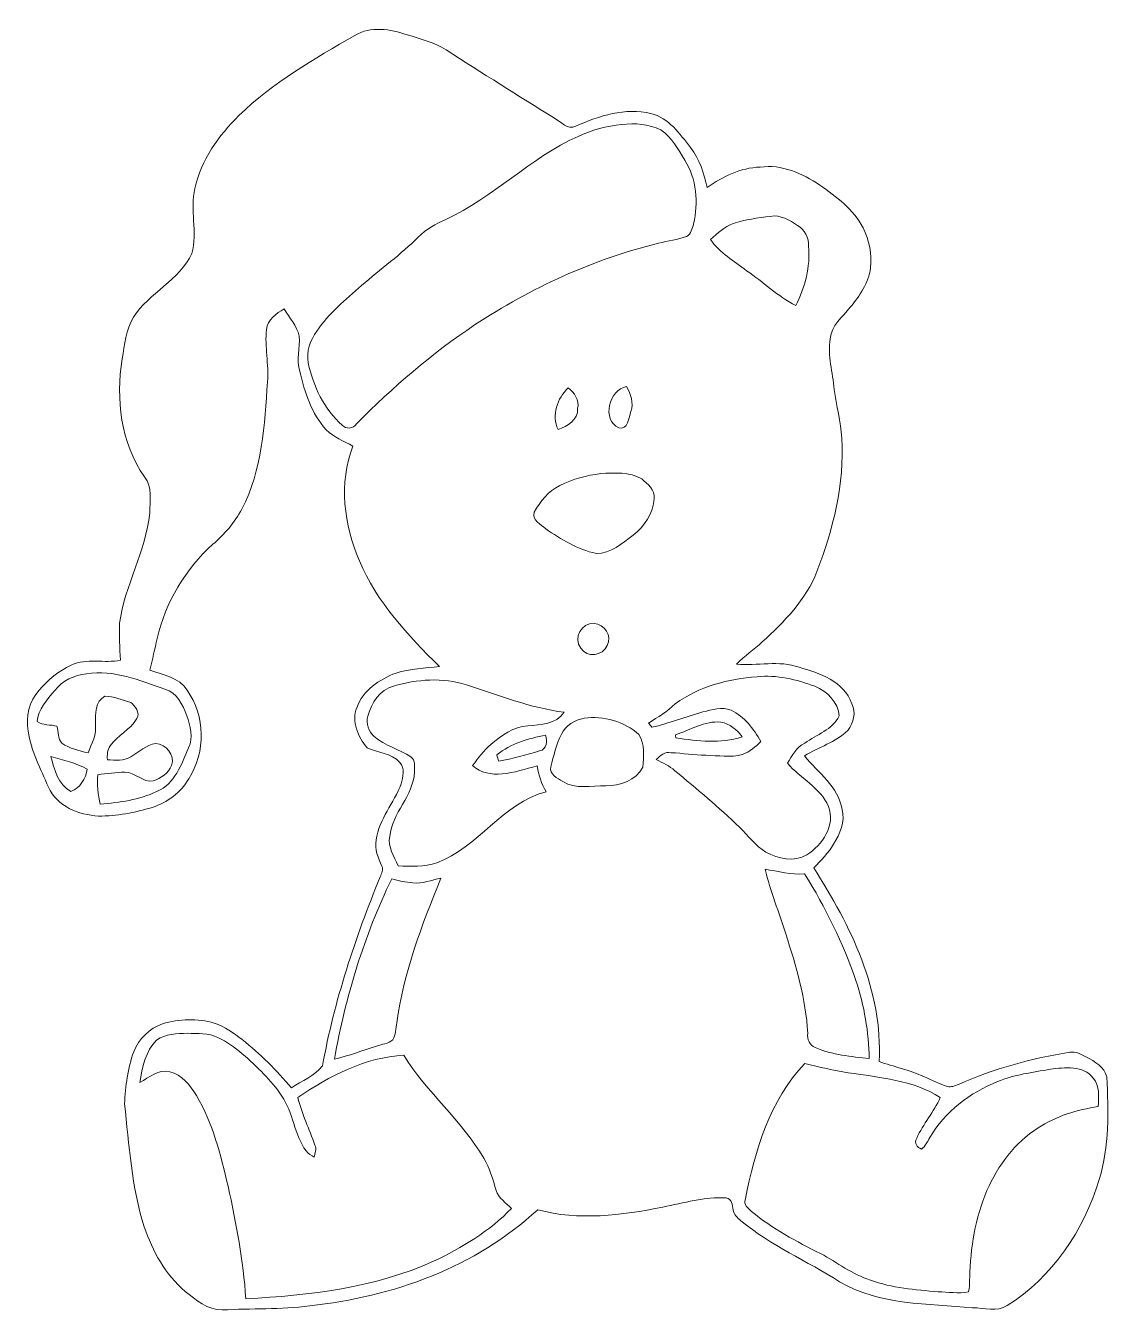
# Model space of a CAD drawing. Header units: centimetres. Extents: x -13.8 to 13.7, y -16.3 to 16.3.
import ezdxf

# ---------------------------------------------------------------- set-up
doc = ezdxf.new("R2010")
doc.units = ezdxf.units.CM
doc.header["$MEASUREMENT"] = 0
doc.layers.add('Layer 1', color=7, linetype='Continuous')

msp = doc.modelspace()

# ---------------------------------------------------------------- linework, layer by layer
at = {"layer": 'Layer 1', "color": 251, "lineweight": 9}
for points, knots in [([(-5.40317, 16.09006), (-4.99818, 16.3356), (-4.50077, 16.24493), (-4.07461, 16.10877), (-4.07461, 16.10877), (-3.73947, 15.99624), (-3.38352, 15.92214), (-3.08613, 15.72106), (-3.08613, 15.72106), (-2.17243, 15.13898), (-1.25556, 14.56183), (-0.33623, 13.98892), (-0.33623, 13.98892), (-0.1683, 13.90672), (0.00138, 13.67706), (0.20776, 13.79031), (0.20776, 13.79031), (0.80007, 14.04819), (1.46329, 14.26691), (2.11099, 14.10992), (2.11099, 14.10992), (2.56714, 13.99809), (2.84724, 13.59487), (3.11782, 13.24562), (3.11782, 13.24562), (3.35065, 12.9514), (3.45861, 12.58769), (3.54292, 12.22785), (3.54292, 12.22785), (3.93415, 12.51466), (4.39205, 12.73233), (4.88489, 12.74891), (4.88489, 12.74891), (5.43028, 12.82828), (5.95521, 12.58663), (6.3983, 12.29241), (6.3983, 12.29241), (6.82552, 12.00384), (7.25626, 11.67258), (7.50109, 11.20586), (7.50109, 11.20586), (7.65737, 10.894), (7.7258, 10.53805), (7.69123, 10.19021), (7.69123, 10.19021), (7.63585, 9.81027), (7.40866, 9.48642), (7.17441, 9.19396), (7.17441, 9.19396), (6.97792, 8.9502), (6.68758, 8.73219), (6.66677, 8.39422), (6.66677, 8.39422), (6.59304, 7.96136), (6.73168, 7.53979), (6.76413, 7.11152), (6.76413, 7.11152), (6.81881, 6.69736), (6.93911, 6.29272), (6.9564, 5.87397), (6.9564, 5.87397), (7.03436, 4.71333), (6.73662, 3.5654), (6.32775, 2.48942), (6.32775, 2.48942), (6.05046, 1.77293), (5.49519, 1.21554), (4.94098, 0.70331), (4.94098, 0.70331), (4.73213, 0.50611), (4.4873, 0.34983), (4.2901, 0.14028), (4.2901, 0.14028), (4.8168, 0.09371), (5.3629, 0.24399), (5.87372, 0.0602), (5.87372, 0.0602), (6.3983, -0.08162), (7.01707, -0.30034), (7.21287, -0.86302), (7.21287, -0.86302), (7.32646, -1.08951), (7.25485, -1.3488), (7.11444, -1.54212), (7.11444, -1.54212), (6.80435, -1.84657), (6.37255, -1.95981), (6.01201, -2.18876), (6.01201, -2.18876), (6.35667, -2.61174), (6.87314, -2.96664), (6.96627, -3.54378), (6.96627, -3.54378), (7.04847, -3.8567), (6.90877, -4.16326), (6.75073, -4.42467), (6.75073, -4.42467), (6.62479, -4.65821), (6.42476, -4.83671), (6.24661, -5.02898), (6.24661, -5.02898), (7.18394, -6.48983), (8.00591, -8.15565), (7.90502, -9.93858), (7.90502, -9.93858), (8.28002, -10.07476), (8.67513, -10.15448), (9.03884, -10.32276), (9.03884, -10.32276), (9.23993, -10.40178), (9.43007, -10.50973), (9.63786, -10.57217), (9.63786, -10.57217), (9.73417, -10.60463), (9.82907, -10.55312), (9.91726, -10.51961), (9.91726, -10.51961), (10.81896, -10.12379), (11.77605, -9.85956), (12.7476, -9.70716), (12.7476, -9.70716), (12.9, -9.67577), (13.0404, -9.76149), (13.17093, -9.82746), (13.17093, -9.82746), (13.38224, -9.94247), (13.62354, -10.07687), (13.68387, -10.33228), (13.68387, -10.33228), (13.73432, -11.19977), (13.74807, -12.09194), (13.49372, -12.93226), (13.49372, -12.93226), (13.10461, -14.21849), (12.30733, -15.41158), (11.15904, -16.13407), (11.15904, -16.13407), (10.89692, -16.30199), (10.5706, -16.18698), (10.28027, -16.18663), (10.28027, -16.18663), (9.14609, -16.08292), (7.91913, -16.12842), (6.90348, -15.53011), (6.90348, -15.53011), (6.07763, -14.99812), (5.15652, -14.61254), (4.39735, -13.97965), (4.39735, -13.97965), (4.30915, -13.90733), (4.21496, -13.82232), (4.20261, -13.70202), (4.20261, -13.70202), (4.18145, -13.58701), (4.16804, -13.42332), (4.02376, -13.4011), (4.02376, -13.4011), (3.4766, -13.36617), (2.94567, -13.53022), (2.41474, -13.63428), (2.41474, -13.63428), (1.37404, -13.84242), (0.28008, -13.986), (-0.76062, -13.6992), (-0.76062, -13.6992), (-2.33048, -15.16005), (-4.44115, -15.91676), (-6.54723, -16.1383), (-6.54723, -16.1383), (-7.28418, -16.23602), (-8.02925, -16.19898), (-8.76973, -16.24378), (-8.76973, -16.24378), (-9.14121, -16.2466), (-9.43613, -15.99049), (-9.70812, -15.77177), (-9.70812, -15.77177), (-10.21471, -15.34632), (-10.53256, -14.74659), (-10.74987, -14.13241), (-10.74987, -14.13241), (-11.06631, -13.12135), (-11.12981, -12.05772), (-11.24835, -11.01173), (-11.24835, -11.01173), (-11.2166, -10.56759), (-11.17462, -10.11356), (-11.01163, -9.69482), (-11.01163, -9.69482), (-10.88463, -9.36708), (-10.6137, -9.10215), (-10.28315, -8.9822), (-10.28315, -8.9822), (-9.8577, -8.85274), (-9.39697, -8.8485), (-8.96799, -8.96562), (-8.96799, -8.96562), (-8.70482, -9.05205), (-8.47693, -9.2161), (-8.26067, -9.38543), (-8.26067, -9.38543), (-7.79924, -9.74526), (-7.39108, -10.16754), (-7.00972, -10.60992), (-7.00972, -10.60992), (-6.74479, -10.43036), (-6.42729, -10.30794), (-6.22338, -10.05324), (-6.22338, -10.05324), (-5.92317, -8.40365), (-5.39435, -6.80415), (-4.75688, -5.25581), (-4.75688, -5.25581), (-4.72725, -5.17044), (-4.67151, -5.0766), (-4.71243, -4.98594), (-4.71243, -4.98594), (-4.80204, -4.77674), (-4.91458, -4.55414), (-4.85672, -4.31919), (-4.85672, -4.31919), (-4.78616, -3.78967), (-4.41116, -3.38433), (-4.22631, -2.89926), (-4.22631, -2.89926), (-4.18821, -2.72322), (-4.11941, -2.4985), (-4.26123, -2.35316), (-4.26123, -2.35316), (-4.47078, -2.10621), (-4.82038, -2.10974), (-5.09167, -1.97992), (-5.09167, -1.97992), (-5.32486, -1.71145), (-5.48502, -1.31705), (-5.35308, -0.96462), (-5.35308, -0.96462), (-5.19115, -0.52824), (-4.77876, -0.24214), (-4.35613, -0.08797), (-4.35613, -0.08797), (-4.00018, 0.02703), (-3.62094, 0.03303), (-3.25299, 0.08313), (-3.25299, 0.08313), (-4.06085, 0.86453), (-4.84049, 1.71578), (-5.28605, 2.76283), (-5.28605, 2.76283), (-5.68081, 3.66911), (-5.8124, 4.73274), (-5.45009, 5.67077), (-5.45009, 5.67077), (-5.68222, 5.79672), (-5.93481, 5.89408), (-6.12601, 6.08282), (-6.12601, 6.08282), (-6.50208, 6.49204), (-6.67211, 7.03849), (-6.797, 7.56766), (-6.797, 7.56766), (-6.90389, 7.85977), (-6.77689, 8.16526), (-6.81534, 8.46267), (-6.81534, 8.46267), (-6.87249, 8.72371), (-7.06581, 8.92691), (-7.19387, 9.15341), (-7.19387, 9.15341), (-7.39601, 9.03416), (-7.61121, 8.8807), (-7.64508, 8.62917), (-7.64508, 8.62917), (-7.69023, 8.18855), (-7.5844, 7.74722), (-7.6165, 7.30519), (-7.6165, 7.30519), (-7.69446, 6.21158), (-7.74597, 5.06294), (-8.27231, 4.07375), (-8.27231, 4.07375), (-8.44765, 3.72697), (-8.71364, 3.43628), (-9.00327, 3.18122), (-9.00327, 3.18122), (-9.70636, 2.5561), (-10.20166, 1.70732), (-10.41826, 0.79327), (-10.41826, 0.79327), (-10.48388, 0.52516), (-10.53291, 0.25281), (-10.60523, -0.01354), (-10.60523, -0.01354), (-10.27221, -0.13066), (-9.86158, -0.19557), (-9.6605, -0.51977), (-9.6605, -0.51977), (-9.18777, -1.16535), (-9.18248, -2.09916), (-9.61887, -2.76555), (-9.61887, -2.76555), (-9.81395, -3.12221), (-10.16426, -3.36775), (-10.54456, -3.49333), (-10.54456, -3.49333), (-10.98588, -3.62774), (-11.4459, -3.71453), (-11.9084, -3.71559), (-11.9084, -3.71559), (-12.40899, -3.6856), (-12.95967, -3.46511), (-13.17628, -2.97899), (-13.17628, -2.97899), (-13.38336, -2.52179), (-13.61196, -2.06388), (-13.69486, -1.56364), (-13.69486, -1.56364), (-13.75519, -1.19816), (-13.67123, -0.7967), (-13.41335, -0.52118), (-13.41335, -0.52118), (-13.18933, -0.25977), (-12.9191, -0.02835), (-12.6016, 0.11135), (-12.6016, 0.11135), (-12.2072, 0.30538), (-11.76199, 0.15474), (-11.34748, 0.2387), (-11.34748, 0.2387), (-11.37006, 0.55267), (-11.38734, 0.8677), (-11.37217, 1.18203), (-11.37217, 1.18203), (-11.24482, 2.14405), (-10.70295, 3.00236), (-10.60735, 3.97038), (-10.60735, 3.97038), (-10.61264, 4.27413), (-10.52798, 4.63361), (-10.73788, 4.89078), (-10.73788, 4.89078), (-11.34924, 5.74874), (-11.46919, 6.86704), (-11.30691, 7.88551), (-11.30691, 7.88551), (-11.24059, 8.24289), (-11.21942, 8.62458), (-11.0201, 8.94033), (-11.0201, 8.94033), (-10.62393, 9.56615), (-9.84888, 9.87236), (-9.53632, 10.56133), (-9.53632, 10.56133), (-9.38603, 11.09791), (-9.59488, 11.67046), (-9.46259, 12.21057), (-9.46259, 12.21057), (-9.30631, 12.93129), (-8.85722, 13.54583), (-8.34322, 14.05736), (-8.34322, 14.05736), (-7.48315, 14.89309), (-6.43293, 15.4914), (-5.40317, 16.09006), (-5.40317, 16.09006), (-5.40317, 16.09006), (-5.40317, 16.09006), (-5.40317, 16.09006)], [0, 0, 0, 0, 0.01075269, 0.01075269, 0.01075269, 0.01075269, 0.02150538, 0.02150538, 0.02150538, 0.02150538, 0.03225806, 0.03225806, 0.03225806, 0.03225806, 0.04301075, 0.04301075, 0.04301075, 0.04301075, 0.05376344, 0.05376344, 0.05376344, 0.05376344, 0.06451613, 0.06451613, 0.06451613, 0.06451613, 0.07526882, 0.07526882, 0.07526882, 0.07526882, 0.08602151, 0.08602151, 0.08602151, 0.08602151, 0.09677419, 0.09677419, 0.09677419, 0.09677419, 0.10752688, 0.10752688, 0.10752688, 0.10752688, 0.11827957, 0.11827957, 0.11827957, 0.11827957, 0.12903226, 0.12903226, 0.12903226, 0.12903226, 0.13978495, 0.13978495, 0.13978495, 0.13978495, 0.15053763, 0.15053763, 0.15053763, 0.15053763, 0.16129032, 0.16129032, 0.16129032, 0.16129032, 0.17204301, 0.17204301, 0.17204301, 0.17204301, 0.1827957, 0.1827957, 0.1827957, 0.1827957, 0.19354839, 0.19354839, 0.19354839, 0.19354839, 0.20430108, 0.20430108, 0.20430108, 0.20430108, 0.21505376, 0.21505376, 0.21505376, 0.21505376, 0.22580645, 0.22580645, 0.22580645, 0.22580645, 0.23655914, 0.23655914, 0.23655914, 0.23655914, 0.24731183, 0.24731183, 0.24731183, 0.24731183, 0.25806452, 0.25806452, 0.25806452, 0.25806452, 0.2688172, 0.2688172, 0.2688172, 0.2688172, 0.27956989, 0.27956989, 0.27956989, 0.27956989, 0.29032258, 0.29032258, 0.29032258, 0.29032258, 0.30107527, 0.30107527, 0.30107527, 0.30107527, 0.31182796, 0.31182796, 0.31182796, 0.31182796, 0.32258065, 0.32258065, 0.32258065, 0.32258065, 0.33333333, 0.33333333, 0.33333333, 0.33333333, 0.34408602, 0.34408602, 0.34408602, 0.34408602, 0.35483871, 0.35483871, 0.35483871, 0.35483871, 0.3655914, 0.3655914, 0.3655914, 0.3655914, 0.37634409, 0.37634409, 0.37634409, 0.37634409, 0.38709677, 0.38709677, 0.38709677, 0.38709677, 0.39784946, 0.39784946, 0.39784946, 0.39784946, 0.40860215, 0.40860215, 0.40860215, 0.40860215, 0.41935484, 0.41935484, 0.41935484, 0.41935484, 0.43010753, 0.43010753, 0.43010753, 0.43010753, 0.44086022, 0.44086022, 0.44086022, 0.44086022, 0.4516129, 0.4516129, 0.4516129, 0.4516129, 0.46236559, 0.46236559, 0.46236559, 0.46236559, 0.47311828, 0.47311828, 0.47311828, 0.47311828, 0.48387097, 0.48387097, 0.48387097, 0.48387097, 0.49462366, 0.49462366, 0.49462366, 0.49462366, 0.50537634, 0.50537634, 0.50537634, 0.50537634, 0.51612903, 0.51612903, 0.51612903, 0.51612903, 0.52688172, 0.52688172, 0.52688172, 0.52688172, 0.53763441, 0.53763441, 0.53763441, 0.53763441, 0.5483871, 0.5483871, 0.5483871, 0.5483871, 0.55913978, 0.55913978, 0.55913978, 0.55913978, 0.56989247, 0.56989247, 0.56989247, 0.56989247, 0.58064516, 0.58064516, 0.58064516, 0.58064516, 0.59139785, 0.59139785, 0.59139785, 0.59139785, 0.60215054, 0.60215054, 0.60215054, 0.60215054, 0.61290323, 0.61290323, 0.61290323, 0.61290323, 0.62365591, 0.62365591, 0.62365591, 0.62365591, 0.6344086, 0.6344086, 0.6344086, 0.6344086, 0.64516129, 0.64516129, 0.64516129, 0.64516129, 0.65591398, 0.65591398, 0.65591398, 0.65591398, 0.66666667, 0.66666667, 0.66666667, 0.66666667, 0.67741935, 0.67741935, 0.67741935, 0.67741935, 0.68817204, 0.68817204, 0.68817204, 0.68817204, 0.69892473, 0.69892473, 0.69892473, 0.69892473, 0.70967742, 0.70967742, 0.70967742, 0.70967742, 0.72043011, 0.72043011, 0.72043011, 0.72043011, 0.7311828, 0.7311828, 0.7311828, 0.7311828, 0.74193548, 0.74193548, 0.74193548, 0.74193548, 0.75268817, 0.75268817, 0.75268817, 0.75268817, 0.76344086, 0.76344086, 0.76344086, 0.76344086, 0.77419355, 0.77419355, 0.77419355, 0.77419355, 0.78494624, 0.78494624, 0.78494624, 0.78494624, 0.79569892, 0.79569892, 0.79569892, 0.79569892, 0.80645161, 0.80645161, 0.80645161, 0.80645161, 0.8172043, 0.8172043, 0.8172043, 0.8172043, 0.82795699, 0.82795699, 0.82795699, 0.82795699, 0.83870968, 0.83870968, 0.83870968, 0.83870968, 0.84946237, 0.84946237, 0.84946237, 0.84946237, 0.86021505, 0.86021505, 0.86021505, 0.86021505, 0.87096774, 0.87096774, 0.87096774, 0.87096774, 0.88172043, 0.88172043, 0.88172043, 0.88172043, 0.89247312, 0.89247312, 0.89247312, 0.89247312, 0.90322581, 0.90322581, 0.90322581, 0.90322581, 0.91397849, 0.91397849, 0.91397849, 0.91397849, 0.92473118, 0.92473118, 0.92473118, 0.92473118, 0.93548387, 0.93548387, 0.93548387, 0.93548387, 0.94623656, 0.94623656, 0.94623656, 0.94623656, 0.95698925, 0.95698925, 0.95698925, 0.95698925, 0.96774194, 0.96774194, 0.96774194, 0.96774194, 0.97849462, 0.97849462, 0.97849462, 0.97849462, 1, 1, 1, 1]), ([(1.37192, 13.83193), (0.99057, 13.78748), (0.61239, 13.69153), (0.26456, 13.52784), (0.26456, 13.52784), (-0.95288, 12.98774), (-1.88175, 11.97244), (-3.09283, 11.42211), (-3.09283, 11.42211), (-3.34295, 11.30922), (-3.5899, 11.17693), (-3.78463, 10.98043), (-3.78463, 10.98043), (-4.23266, 10.52993), (-4.75477, 10.1641), (-5.22925, 9.74324), (-5.22925, 9.74324), (-5.63389, 9.38623), (-6.06534, 9.04439), (-6.36343, 8.58683), (-6.36343, 8.58683), (-6.53594, 8.3593), (-6.6386, 8.06684), (-6.58392, 7.77968), (-6.58392, 7.77968), (-6.45692, 7.18878), (-6.18246, 6.6081), (-5.72244, 6.20453), (-5.72244, 6.20453), (-5.62331, 6.08846), (-5.43845, 6.11175), (-5.35555, 6.23663), (-5.35555, 6.23663), (-4.44326, 7.16831), (-3.44455, 8.01921), (-2.36046, 8.74523), (-2.36046, 8.74523), (-0.93277, 9.68574), (0.6452, 10.41034), (2.3082, 10.81851), (2.3082, 10.81851), (2.5442, 10.88024), (2.78974, 10.906), (3.0201, 10.99066), (3.0201, 10.99066), (3.13017, 11.05522), (3.16262, 11.19175), (3.19649, 11.30569), (3.19649, 11.30569), (3.32349, 11.84685), (3.26952, 12.44799), (2.97459, 12.92706), (2.97459, 12.92706), (2.80279, 13.20117), (2.63981, 13.50526), (2.36676, 13.69365), (2.36676, 13.69365), (2.06019, 13.84181), (1.70671, 13.86862), (1.37192, 13.83193), (1.37192, 13.83193), (1.37192, 13.83193), (1.37192, 13.83193), (1.37192, 13.83193)], [0, 0, 0, 0, 0.05882353, 0.05882353, 0.05882353, 0.05882353, 0.11764706, 0.11764706, 0.11764706, 0.11764706, 0.17647059, 0.17647059, 0.17647059, 0.17647059, 0.23529412, 0.23529412, 0.23529412, 0.23529412, 0.29411765, 0.29411765, 0.29411765, 0.29411765, 0.35294118, 0.35294118, 0.35294118, 0.35294118, 0.41176471, 0.41176471, 0.41176471, 0.41176471, 0.47058824, 0.47058824, 0.47058824, 0.47058824, 0.52941176, 0.52941176, 0.52941176, 0.52941176, 0.58823529, 0.58823529, 0.58823529, 0.58823529, 0.64705882, 0.64705882, 0.64705882, 0.64705882, 0.70588235, 0.70588235, 0.70588235, 0.70588235, 0.76470588, 0.76470588, 0.76470588, 0.76470588, 0.82352941, 0.82352941, 0.82352941, 0.82352941, 0.88235294, 0.88235294, 0.88235294, 0.88235294, 1, 1, 1, 1]), ([(5.1477, 11.49831), (4.82809, 11.46621), (4.50882, 11.41435), (4.20191, 11.31945), (4.20191, 11.31945), (3.98389, 11.22702), (3.79374, 11.07745), (3.6297, 10.90882), (3.6297, 10.90882), (3.86183, 10.57086), (4.22378, 10.36483), (4.5434, 10.12142), (4.5434, 10.12142), (4.95967, 9.82967), (5.33538, 9.47583), (5.78835, 9.23877), (5.78835, 9.23877), (6.03177, 9.69773), (6.16053, 10.22266), (6.11679, 10.74336), (6.11679, 10.74336), (6.13266, 10.95362), (6.01236, 11.16282), (5.83703, 11.27183), (5.83703, 11.27183), (5.63207, 11.39847), (5.40276, 11.55052), (5.1477, 11.49831), (5.1477, 11.49831), (5.1477, 11.49831), (5.1477, 11.49831), (5.1477, 11.49831)], [0, 0, 0, 0, 0.11111111, 0.11111111, 0.11111111, 0.11111111, 0.22222222, 0.22222222, 0.22222222, 0.22222222, 0.33333333, 0.33333333, 0.33333333, 0.33333333, 0.44444444, 0.44444444, 0.44444444, 0.44444444, 0.55555556, 0.55555556, 0.55555556, 0.55555556, 0.66666667, 0.66666667, 0.66666667, 0.66666667, 0.77777778, 0.77777778, 0.77777778, 0.77777778, 1, 1, 1, 1]), ([(1.29714, 6.13221), (1.52644, 6.06059), (1.55784, 6.41125), (1.60158, 6.54778), (1.60158, 6.54778), (1.68872, 6.77073), (1.59664, 6.98734), (1.49681, 7.18419), (1.49681, 7.18419), (1.04455, 7.09952), (0.86004, 6.33893), (1.29714, 6.13221), (1.29714, 6.13221), (1.29714, 6.13221), (1.29714, 6.13221), (1.29714, 6.13221)], [0, 0, 0, 0, 0.2, 0.2, 0.2, 0.2, 0.4, 0.4, 0.4, 0.4, 0.6, 0.6, 0.6, 0.6, 1, 1, 1, 1]), ([(-0.24168, 6.09305), (-0.00814, 6.1816), (0.26914, 6.33223), (0.25397, 6.62574), (0.25397, 6.62574), (0.29948, 6.84023), (0.17319, 7.02615), (0.01232, 7.1475), (0.01232, 7.1475), (-0.25932, 6.88574), (-0.41948, 6.44935), (-0.24168, 6.09305), (-0.24168, 6.09305), (-0.24168, 6.09305), (-0.24168, 6.09305), (-0.24168, 6.09305)], [0, 0, 0, 0, 0.2, 0.2, 0.2, 0.2, 0.4, 0.4, 0.4, 0.4, 0.6, 0.6, 0.6, 0.6, 1, 1, 1, 1]), ([(0.84311, 4.97333), (0.48398, 4.93135), (0.12803, 4.83751), (-0.19582, 4.67523), (-0.19582, 4.67523), (-0.48827, 4.53518), (-0.69359, 4.26495), (-0.85234, 3.99155), (-0.85234, 3.99155), (-0.91231, 3.79576), (-0.67348, 3.67652), (-0.55671, 3.57386), (-0.55671, 3.57386), (-0.16336, 3.30787), (0.2515, 3.04364), (0.72493, 2.95086), (0.72493, 2.95086), (1.09746, 2.93392), (1.38357, 3.21297), (1.66438, 3.41511), (1.66438, 3.41511), (1.95859, 3.63313), (2.1692, 3.9725), (2.19249, 4.34186), (2.19249, 4.34186), (2.23411, 4.56235), (2.01927, 4.71404), (1.88063, 4.84457), (1.88063, 4.84457), (1.56736, 5.01461), (1.18672, 4.9952), (0.84311, 4.97333), (0.84311, 4.97333), (0.84311, 4.97333), (0.84311, 4.97333), (0.84311, 4.97333)], [0, 0, 0, 0, 0.1, 0.1, 0.1, 0.1, 0.2, 0.2, 0.2, 0.2, 0.3, 0.3, 0.3, 0.3, 0.4, 0.4, 0.4, 0.4, 0.5, 0.5, 0.5, 0.5, 0.6, 0.6, 0.6, 0.6, 0.7, 0.7, 0.7, 0.7, 0.8, 0.8, 0.8, 0.8, 1, 1, 1, 1]), ([(0.67413, 1.17286), (0.35204, 1.20425), (0.13791, 0.79574), (0.33335, 0.54738), (0.33335, 0.54738), (0.48187, 0.29162), (0.90273, 0.34418), (1.00539, 0.61688), (1.00539, 0.61688), (1.13944, 0.85959), (0.93377, 1.1591), (0.67413, 1.17286), (0.67413, 1.17286), (0.67413, 1.17286), (0.67413, 1.17286), (0.67413, 1.17286)], [0, 0, 0, 0, 0.2, 0.2, 0.2, 0.2, 0.4, 0.4, 0.4, 0.4, 0.6, 0.6, 0.6, 0.6, 1, 1, 1, 1]), ([(-12.21108, -0.10667), (-12.52152, -0.13912), (-12.82385, -0.27988), (-13.02, -0.52789), (-13.02, -0.52789), (-13.20873, -0.75719), (-13.45074, -1.00343), (-13.46168, -1.31811), (-13.46168, -1.31811), (-13.31563, -1.41159), (-13.12865, -1.39395), (-12.96391, -1.43382), (-12.96391, -1.43382), (-12.92228, -1.57564), (-12.94521, -1.75061), (-12.83726, -1.8628), (-12.83726, -1.8628), (-12.64464, -2.00567), (-12.39981, -2.0473), (-12.17368, -2.11256), (-12.17368, -2.11256), (-12.07985, -1.87409), (-11.9472, -1.63772), (-11.98812, -1.37102), (-11.98812, -1.37102), (-11.98706, -1.13043), (-11.99624, -0.79741), (-11.74471, -0.67394), (-11.74471, -0.67394), (-11.51928, -0.67288), (-11.3062, -0.77589), (-11.0903, -0.83304), (-11.0903, -0.83304), (-10.97988, -0.92053), (-10.84583, -1.09021), (-10.93155, -1.23909), (-10.93155, -1.23909), (-11.09842, -1.52554), (-11.42968, -1.66242), (-11.61277, -1.93512), (-11.61277, -1.93512), (-11.68473, -2.03672), (-11.6865, -2.16513), (-11.68332, -2.28472), (-11.68332, -2.28472), (-11.48471, -2.29812), (-11.26387, -2.32705), (-11.08854, -2.21205), (-11.08854, -2.21205), (-10.88463, -2.09175), (-10.69555, -1.91219), (-10.45425, -1.87091), (-10.45425, -1.87091), (-10.2006, -1.88855), (-9.95048, -2.1683), (-10.05772, -2.429), (-10.05772, -2.429), (-10.12052, -2.63044), (-10.32866, -2.75638), (-10.5188, -2.82059), (-10.5188, -2.82059), (-10.7855, -2.87174), (-10.97495, -2.6001), (-11.2353, -2.5994), (-11.2353, -2.5994), (-11.46636, -2.60434), (-11.69496, -2.63891), (-11.92392, -2.66537), (-11.92392, -2.66537), (-11.9472, -2.91654), (-11.92498, -3.1709), (-11.86324, -3.41572), (-11.86324, -3.41572), (-11.37464, -3.36387), (-10.87193, -3.3106), (-10.42602, -3.08764), (-10.42602, -3.08764), (-9.97129, -2.90067), (-9.79596, -2.40078), (-9.62275, -1.98168), (-9.62275, -1.98168), (-9.49857, -1.72204), (-9.57371, -1.42394), (-9.66967, -1.16853), (-9.66967, -1.16853), (-9.76668, -0.89019), (-9.91661, -0.57727), (-10.22741, -0.49472), (-10.22741, -0.49472), (-10.8617, -0.26859), (-11.5221, 0.00657), (-12.21108, -0.10667), (-12.21108, -0.10667), (-12.21108, -0.10667), (-12.21108, -0.10667), (-12.21108, -0.10667)], [0, 0, 0, 0, 0.04, 0.04, 0.04, 0.04, 0.08, 0.08, 0.08, 0.08, 0.12, 0.12, 0.12, 0.12, 0.16, 0.16, 0.16, 0.16, 0.2, 0.2, 0.2, 0.2, 0.24, 0.24, 0.24, 0.24, 0.28, 0.28, 0.28, 0.28, 0.32, 0.32, 0.32, 0.32, 0.36, 0.36, 0.36, 0.36, 0.4, 0.4, 0.4, 0.4, 0.44, 0.44, 0.44, 0.44, 0.48, 0.48, 0.48, 0.48, 0.52, 0.52, 0.52, 0.52, 0.56, 0.56, 0.56, 0.56, 0.6, 0.6, 0.6, 0.6, 0.64, 0.64, 0.64, 0.64, 0.68, 0.68, 0.68, 0.68, 0.72, 0.72, 0.72, 0.72, 0.76, 0.76, 0.76, 0.76, 0.8, 0.8, 0.8, 0.8, 0.84, 0.84, 0.84, 0.84, 0.88, 0.88, 0.88, 0.88, 0.92, 0.92, 0.92, 0.92, 1, 1, 1, 1]), ([(-4.41892, -0.4157), (-4.76465, -0.51095), (-4.98513, -0.84715), (-5.07015, -1.18017), (-5.07015, -1.18017), (-5.1273, -1.36573), (-5.04651, -1.56823), (-4.90999, -1.6977), (-4.90999, -1.6977), (-4.63518, -1.92947), (-4.2764, -2.01767), (-3.98042, -2.21522), (-3.98042, -2.21522), (-3.85801, -2.29707), (-3.88411, -2.46534), (-3.88764, -2.59622), (-3.88764, -2.59622), (-3.91833, -3.2037), (-4.45279, -3.63198), (-4.51735, -4.22993), (-4.51735, -4.22993), (-4.56462, -4.49628), (-4.4094, -4.74287), (-4.30462, -4.97571), (-4.30462, -4.97571), (-3.97689, -4.99158), (-3.63717, -5.0064), (-3.32214, -4.90127), (-3.32214, -4.90127), (-2.26945, -4.49875), (-1.65632, -3.39385), (-0.54613, -3.09646), (-0.54613, -3.09646), (-0.66713, -2.89714), (-0.73275, -2.67242), (-0.77191, -2.44382), (-0.77191, -2.44382), (-1.06824, -2.51085), (-1.35681, -2.61986), (-1.66161, -2.6449), (-1.66161, -2.6449), (-1.92584, -2.66501), (-2.21512, -2.62268), (-2.41232, -2.43077), (-2.41232, -2.43077), (-2.27121, -2.24203), (-2.13116, -2.04977), (-1.94771, -1.89949), (-1.94771, -1.89949), (-1.67749, -1.67618), (-1.37516, -1.43558), (-1.00756, -1.42747), (-1.00756, -1.42747), (-0.68265, -1.39113), (-0.28684, -1.39184), (-0.09105, -1.08104), (-0.09105, -1.08104), (-0.94688, -0.9685), (-1.75298, -0.64854), (-2.56931, -0.38395), (-2.56931, -0.38395), (-3.16974, -0.19028), (-3.82061, -0.24531), (-4.41892, -0.4157), (-4.41892, -0.4157), (-4.41892, -0.4157), (-4.41892, -0.4157), (-4.41892, -0.4157)], [0, 0, 0, 0, 0.05555556, 0.05555556, 0.05555556, 0.05555556, 0.11111111, 0.11111111, 0.11111111, 0.11111111, 0.16666667, 0.16666667, 0.16666667, 0.16666667, 0.22222222, 0.22222222, 0.22222222, 0.22222222, 0.27777778, 0.27777778, 0.27777778, 0.27777778, 0.33333333, 0.33333333, 0.33333333, 0.33333333, 0.38888889, 0.38888889, 0.38888889, 0.38888889, 0.44444444, 0.44444444, 0.44444444, 0.44444444, 0.5, 0.5, 0.5, 0.5, 0.55555556, 0.55555556, 0.55555556, 0.55555556, 0.61111111, 0.61111111, 0.61111111, 0.61111111, 0.66666667, 0.66666667, 0.66666667, 0.66666667, 0.72222222, 0.72222222, 0.72222222, 0.72222222, 0.77777778, 0.77777778, 0.77777778, 0.77777778, 0.83333333, 0.83333333, 0.83333333, 0.83333333, 0.88888889, 0.88888889, 0.88888889, 0.88888889, 1, 1, 1, 1]), ([(4.80692, -0.17793), (4.07491, -0.22944), (3.33337, -0.43052), (2.73294, -0.86514), (2.73294, -0.86514), (2.5315, -1.06129), (2.28915, -1.20416), (2.05384, -1.35444), (2.05384, -1.35444), (2.08242, -1.39043), (2.11099, -1.42606), (2.13992, -1.46239), (2.13992, -1.46239), (2.57913, -1.35903), (2.99999, -1.19393), (3.43391, -1.07046), (3.43391, -1.07046), (3.66322, -1.01578), (3.91863, -0.92899), (4.14864, -1.0313), (4.14864, -1.0313), (4.49013, -1.18899), (4.72296, -1.50684), (4.90535, -1.8247), (4.90535, -1.8247), (4.76388, -1.95028), (4.62277, -2.08752), (4.43968, -2.1489), (4.43968, -2.1489), (4.13594, -2.24027), (3.81773, -2.17359), (3.50835, -2.17254), (3.50835, -2.17254), (3.21272, -2.17218), (2.92132, -2.11503), (2.62711, -2.10657), (2.62711, -2.10657), (2.46518, -2.06423), (2.35335, -2.18418), (2.25034, -2.28013), (2.25034, -2.28013), (2.41332, -2.36656), (2.58548, -2.43994), (2.72483, -2.56412), (2.72483, -2.56412), (3.28151, -3.02873), (3.83925, -3.49298), (4.36101, -3.9971), (4.36101, -3.9971), (4.58608, -4.2063), (4.76565, -4.46735), (5.03376, -4.62752), (5.03376, -4.62752), (5.34597, -4.80143), (5.74319, -4.89104), (6.07128, -4.69666), (6.07128, -4.69666), (6.46039, -4.44795), (6.81458, -3.94454), (6.61702, -3.47005), (6.61702, -3.47005), (6.41382, -2.98463), (5.90688, -2.76026), (5.58127, -2.37538), (5.58127, -2.37538), (5.69345, -2.17889), (5.80916, -1.96898), (6.02012, -1.86209), (6.02012, -1.86209), (6.32104, -1.6469), (6.71721, -1.52519), (6.89466, -1.17488), (6.89466, -1.17488), (6.86538, -0.83445), (6.5888, -0.54023), (6.27342, -0.42276), (6.27342, -0.42276), (5.80952, -0.24602), (5.3061, -0.12678), (4.80692, -0.17793), (4.80692, -0.17793), (4.80692, -0.17793), (4.80692, -0.17793), (4.80692, -0.17793)], [0, 0, 0, 0, 0.04545455, 0.04545455, 0.04545455, 0.04545455, 0.09090909, 0.09090909, 0.09090909, 0.09090909, 0.13636364, 0.13636364, 0.13636364, 0.13636364, 0.18181818, 0.18181818, 0.18181818, 0.18181818, 0.22727273, 0.22727273, 0.22727273, 0.22727273, 0.27272727, 0.27272727, 0.27272727, 0.27272727, 0.31818182, 0.31818182, 0.31818182, 0.31818182, 0.36363636, 0.36363636, 0.36363636, 0.36363636, 0.40909091, 0.40909091, 0.40909091, 0.40909091, 0.45454545, 0.45454545, 0.45454545, 0.45454545, 0.5, 0.5, 0.5, 0.5, 0.54545455, 0.54545455, 0.54545455, 0.54545455, 0.59090909, 0.59090909, 0.59090909, 0.59090909, 0.63636364, 0.63636364, 0.63636364, 0.63636364, 0.68181818, 0.68181818, 0.68181818, 0.68181818, 0.72727273, 0.72727273, 0.72727273, 0.72727273, 0.77272727, 0.77272727, 0.77272727, 0.77272727, 0.81818182, 0.81818182, 0.81818182, 0.81818182, 0.86363636, 0.86363636, 0.86363636, 0.86363636, 0.90909091, 0.90909091, 0.90909091, 0.90909091, 1, 1, 1, 1]), ([(0.41872, -1.23203), (0.1813, -1.27366), (-0.05365, -1.41477), (-0.15666, -1.64019), (-0.15666, -1.64019), (-0.28754, -1.89949), (-0.36021, -2.18347), (-0.42513, -2.46534), (-0.42513, -2.46534), (-0.47381, -2.65196), (-0.25226, -2.75497), (-0.12597, -2.83858), (-0.12597, -2.83858), (0.20388, -3.04425), (0.6064, -2.93454), (0.96976, -2.94371), (0.96976, -2.94371), (1.32642, -2.94441), (1.73917, -2.81424), (1.90779, -2.47275), (1.90779, -2.47275), (1.93037, -2.19935), (1.9653, -1.88608), (1.80937, -1.64478), (1.80937, -1.64478), (1.44142, -1.31105), (0.90943, -1.16465), (0.41872, -1.23203), (0.41872, -1.23203), (0.41872, -1.23203), (0.41872, -1.23203), (0.41872, -1.23203)], [0, 0, 0, 0, 0.11111111, 0.11111111, 0.11111111, 0.11111111, 0.22222222, 0.22222222, 0.22222222, 0.22222222, 0.33333333, 0.33333333, 0.33333333, 0.33333333, 0.44444444, 0.44444444, 0.44444444, 0.44444444, 0.55555556, 0.55555556, 0.55555556, 0.55555556, 0.66666667, 0.66666667, 0.66666667, 0.66666667, 0.77777778, 0.77777778, 0.77777778, 0.77777778, 1, 1, 1, 1]), ([(2.73365, -1.65113), (2.73753, -1.67124), (2.74564, -1.71181), (2.74952, -1.73192), (2.74952, -1.73192), (3.30374, -1.81235), (3.88476, -1.87902), (4.42769, -1.70652), (4.42769, -1.70652), (4.31056, -1.51496), (4.10807, -1.3802), (3.89182, -1.32904), (3.89182, -1.32904), (3.47765, -1.29588), (3.11324, -1.53119), (2.73365, -1.65113), (2.73365, -1.65113), (2.73365, -1.65113), (2.73365, -1.65113), (2.73365, -1.65113)], [0, 0, 0, 0, 0.16666667, 0.16666667, 0.16666667, 0.16666667, 0.33333333, 0.33333333, 0.33333333, 0.33333333, 0.5, 0.5, 0.5, 0.5, 0.66666667, 0.66666667, 0.66666667, 0.66666667, 1, 1, 1, 1]), ([(-1.79673, -2.16442), (-1.78085, -2.21699), (-1.76462, -2.26955), (-1.7484, -2.32247), (-1.7484, -2.32247), (-1.39703, -2.25755), (-1.05307, -2.16125), (-0.71017, -2.06282), (-0.71017, -2.06282), (-0.52567, -2.01555), (-0.5105, -1.81059), (-0.55812, -1.66101), (-0.55812, -1.66101), (-0.99804, -1.74885), (-1.4443, -1.87338), (-1.79673, -2.16442), (-1.79673, -2.16442), (-1.79673, -2.16442), (-1.79673, -2.16442), (-1.79673, -2.16442)], [0, 0, 0, 0, 0.16666667, 0.16666667, 0.16666667, 0.16666667, 0.33333333, 0.33333333, 0.33333333, 0.33333333, 0.5, 0.5, 0.5, 0.5, 0.66666667, 0.66666667, 0.66666667, 0.66666667, 1, 1, 1, 1]), ([(-13.12054, -2.19935), (-13.02317, -2.52284), (-12.94027, -2.92395), (-12.61183, -3.08694), (-12.61183, -3.08694), (-12.37477, -3.0058), (-12.22942, -2.76167), (-12.19273, -2.5232), (-12.19273, -2.5232), (-12.48342, -2.3648), (-12.80586, -2.29213), (-13.12054, -2.19935), (-13.12054, -2.19935), (-13.12054, -2.19935), (-13.12054, -2.19935), (-13.12054, -2.19935)], [0, 0, 0, 0, 0.2, 0.2, 0.2, 0.2, 0.4, 0.4, 0.4, 0.4, 0.6, 0.6, 0.6, 0.6, 1, 1, 1, 1]), ([(5.01153, -5.05896), (5.14171, -5.62164), (5.37137, -6.15328), (5.53858, -6.70502), (5.53858, -6.70502), (5.79893, -7.52453), (6.0487, -8.3599), (6.09315, -9.22386), (6.09315, -9.22386), (6.07022, -9.37379), (6.14113, -9.53113), (6.2833, -9.58792), (6.2833, -9.58792), (6.71827, -9.76784), (7.19276, -9.81864), (7.65737, -9.86838), (7.65737, -9.86838), (7.64255, -9.19528), (7.52966, -8.52395), (7.31623, -7.88542), (7.31623, -7.88542), (6.98885, -6.93715), (6.5447, -6.03016), (6.01589, -5.17855), (6.01589, -5.17855), (5.67617, -5.20572), (5.34279, -5.1207), (5.01153, -5.05896), (5.01153, -5.05896), (5.01153, -5.05896), (5.01153, -5.05896), (5.01153, -5.05896)], [0, 0, 0, 0, 0.11111111, 0.11111111, 0.11111111, 0.11111111, 0.22222222, 0.22222222, 0.22222222, 0.22222222, 0.33333333, 0.33333333, 0.33333333, 0.33333333, 0.44444444, 0.44444444, 0.44444444, 0.44444444, 0.55555556, 0.55555556, 0.55555556, 0.55555556, 0.66666667, 0.66666667, 0.66666667, 0.66666667, 0.77777778, 0.77777778, 0.77777778, 0.77777778, 1, 1, 1, 1]), ([(-3.9335, -5.4061), (-4.11483, -5.39728), (-4.29051, -5.35247), (-4.46514, -5.30802), (-4.46514, -5.30802), (-5.16716, -6.75088), (-5.63883, -8.29993), (-5.91717, -9.87826), (-5.91717, -9.87826), (-5.55346, -9.79853), (-5.20668, -9.65919), (-4.85002, -9.55406), (-4.85002, -9.55406), (-4.71667, -9.49726), (-4.55298, -9.4902), (-4.4408, -9.39037), (-4.4408, -9.39037), (-4.35366, -9.26619), (-4.36389, -9.10038), (-4.33285, -8.95927), (-4.33285, -8.95927), (-4.16739, -7.68257), (-3.69855, -6.47431), (-3.21489, -5.29003), (-3.21489, -5.29003), (-3.45443, -5.33201), (-3.68515, -5.44208), (-3.9335, -5.4061), (-3.9335, -5.4061), (-3.9335, -5.4061), (-3.9335, -5.4061), (-3.9335, -5.4061)], [0, 0, 0, 0, 0.11111111, 0.11111111, 0.11111111, 0.11111111, 0.22222222, 0.22222222, 0.22222222, 0.22222222, 0.33333333, 0.33333333, 0.33333333, 0.33333333, 0.44444444, 0.44444444, 0.44444444, 0.44444444, 0.55555556, 0.55555556, 0.55555556, 0.55555556, 0.66666667, 0.66666667, 0.66666667, 0.66666667, 0.77777778, 0.77777778, 0.77777778, 0.77777778, 1, 1, 1, 1]), ([(-10.43343, -9.39566), (-10.71812, -9.68176), (-10.79679, -10.09134), (-10.85535, -10.47481), (-10.85535, -10.47481), (-10.61758, -10.34851), (-10.39004, -10.11991), (-10.09723, -10.19999), (-10.09723, -10.19999), (-9.78573, -10.26243), (-9.58571, -10.54995), (-9.42449, -10.79866), (-9.42449, -10.79866), (-9.00645, -11.50386), (-8.80607, -12.3089), (-8.6198, -13.09947), (-8.6198, -13.09947), (-8.41448, -14.04315), (-8.2321, -14.99636), (-8.16754, -15.96121), (-8.16754, -15.96121), (-6.54935, -15.87407), (-4.89905, -15.68216), (-3.40751, -15.008), (-3.40751, -15.008), (-2.68502, -14.66757), (-1.98299, -14.24635), (-1.42455, -13.66815), (-1.42455, -13.66815), (-1.56072, -13.52563), (-1.75545, -13.41204), (-1.81719, -13.21413), (-1.81719, -13.21413), (-1.89339, -12.93049), (-1.98158, -12.64721), (-2.12975, -12.39215), (-2.12975, -12.39215), (-2.68431, -11.43083), (-3.58143, -10.73057), (-4.15505, -9.7823), (-4.15505, -9.7823), (-5.14353, -9.82887), (-6.04276, -10.31535), (-6.84991, -10.85016), (-6.84991, -10.85016), (-6.74373, -11.26609), (-6.56134, -11.65661), (-6.41423, -12.05878), (-6.41423, -12.05878), (-6.37155, -12.16003), (-6.40788, -12.26798), (-6.43293, -12.36852), (-6.43293, -12.36852), (-6.50525, -12.3216), (-6.58463, -12.27997), (-6.6379, -12.21012), (-6.6379, -12.21012), (-6.94516, -11.79208), (-6.96104, -11.23928), (-7.25667, -10.81559), (-7.25667, -10.81559), (-7.38755, -10.61098), (-7.54348, -10.42365), (-7.71634, -10.25397), (-7.71634, -10.25397), (-8.06523, -9.90472), (-8.42507, -9.54877), (-8.87521, -9.33216), (-8.87521, -9.33216), (-9.11369, -9.21222), (-9.39274, -9.2355), (-9.65062, -9.22315), (-9.65062, -9.22315), (-9.9145, -9.22985), (-10.20871, -9.23762), (-10.43343, -9.39566), (-10.43343, -9.39566), (-10.43343, -9.39566), (-10.43343, -9.39566), (-10.43343, -9.39566)], [0, 0, 0, 0, 0.04761905, 0.04761905, 0.04761905, 0.04761905, 0.0952381, 0.0952381, 0.0952381, 0.0952381, 0.14285714, 0.14285714, 0.14285714, 0.14285714, 0.19047619, 0.19047619, 0.19047619, 0.19047619, 0.23809524, 0.23809524, 0.23809524, 0.23809524, 0.28571429, 0.28571429, 0.28571429, 0.28571429, 0.33333333, 0.33333333, 0.33333333, 0.33333333, 0.38095238, 0.38095238, 0.38095238, 0.38095238, 0.42857143, 0.42857143, 0.42857143, 0.42857143, 0.47619048, 0.47619048, 0.47619048, 0.47619048, 0.52380952, 0.52380952, 0.52380952, 0.52380952, 0.57142857, 0.57142857, 0.57142857, 0.57142857, 0.61904762, 0.61904762, 0.61904762, 0.61904762, 0.66666667, 0.66666667, 0.66666667, 0.66666667, 0.71428571, 0.71428571, 0.71428571, 0.71428571, 0.76190476, 0.76190476, 0.76190476, 0.76190476, 0.80952381, 0.80952381, 0.80952381, 0.80952381, 0.85714286, 0.85714286, 0.85714286, 0.85714286, 0.9047619, 0.9047619, 0.9047619, 0.9047619, 1, 1, 1, 1]), ([(6.02259, -9.99503), (5.12548, -10.91613), (4.75647, -12.19989), (4.51165, -13.42685), (4.51165, -13.42685), (4.44815, -13.57502), (4.5815, -13.66074), (4.66863, -13.74365), (4.66863, -13.74365), (5.19921, -14.18144), (5.80881, -14.50953), (6.42229, -14.81468), (6.42229, -14.81468), (6.84315, -15.03587), (7.2231, -15.34349), (7.68312, -15.48566), (7.68312, -15.48566), (8.23275, -15.6878), (8.82189, -15.73402), (9.40079, -15.78023), (9.40079, -15.78023), (9.65797, -15.7894), (9.91832, -15.83209), (10.17514, -15.78764), (10.17514, -15.78764), (10.2083, -15.66946), (10.1949, -15.54246), (10.20548, -15.42287), (10.20548, -15.42287), (10.21994, -14.67004), (10.348, -13.91157), (10.64151, -13.21554), (10.64151, -13.21554), (10.92197, -12.5823), (11.34989, -11.99951), (11.94079, -11.62486), (11.94079, -11.62486), (12.3987, -11.32394), (12.93175, -11.16519), (13.46903, -11.08158), (13.46903, -11.08158), (13.47326, -10.83746), (13.51454, -10.563), (13.34238, -10.36086), (13.34238, -10.36086), (13.08591, -10.03384), (12.6146, -10.09451), (12.2523, -10.13473), (12.2523, -10.13473), (11.80145, -10.22116), (11.33613, -10.26949), (10.91033, -10.45152), (10.91033, -10.45152), (10.20971, -10.73057), (9.57648, -11.21458), (9.19371, -11.87216), (9.19371, -11.87216), (9.12915, -11.9727), (9.08047, -12.09159), (8.97922, -12.16214), (8.97922, -12.16214), (8.87904, -12.1191), (8.77744, -12.00939), (8.86175, -11.88874), (8.86175, -11.88874), (9.01874, -11.52185), (9.29849, -11.21987), (9.45759, -10.85298), (9.45759, -10.85298), (8.75839, -10.41378), (7.92019, -10.34181), (7.12326, -10.2261), (7.12326, -10.2261), (6.75108, -10.176), (6.38948, -10.07123), (6.02259, -9.99503)], [0, 0, 0, 0, 0.05, 0.05, 0.05, 0.05, 0.1, 0.1, 0.1, 0.1, 0.15, 0.15, 0.15, 0.15, 0.2, 0.2, 0.2, 0.2, 0.25, 0.25, 0.25, 0.25, 0.3, 0.3, 0.3, 0.3, 0.35, 0.35, 0.35, 0.35, 0.4, 0.4, 0.4, 0.4, 0.45, 0.45, 0.45, 0.45, 0.5, 0.5, 0.5, 0.5, 0.55, 0.55, 0.55, 0.55, 0.6, 0.6, 0.6, 0.6, 0.65, 0.65, 0.65, 0.65, 0.7, 0.7, 0.7, 0.7, 0.75, 0.75, 0.75, 0.75, 0.8, 0.8, 0.8, 0.8, 0.85, 0.85, 0.85, 0.85, 0.9, 0.9, 0.9, 0.9, 1, 1, 1, 1])]:
    msp.add_open_spline(points, degree=3, knots=knots, dxfattribs=at)

doc.saveas('drawing.dxf')
